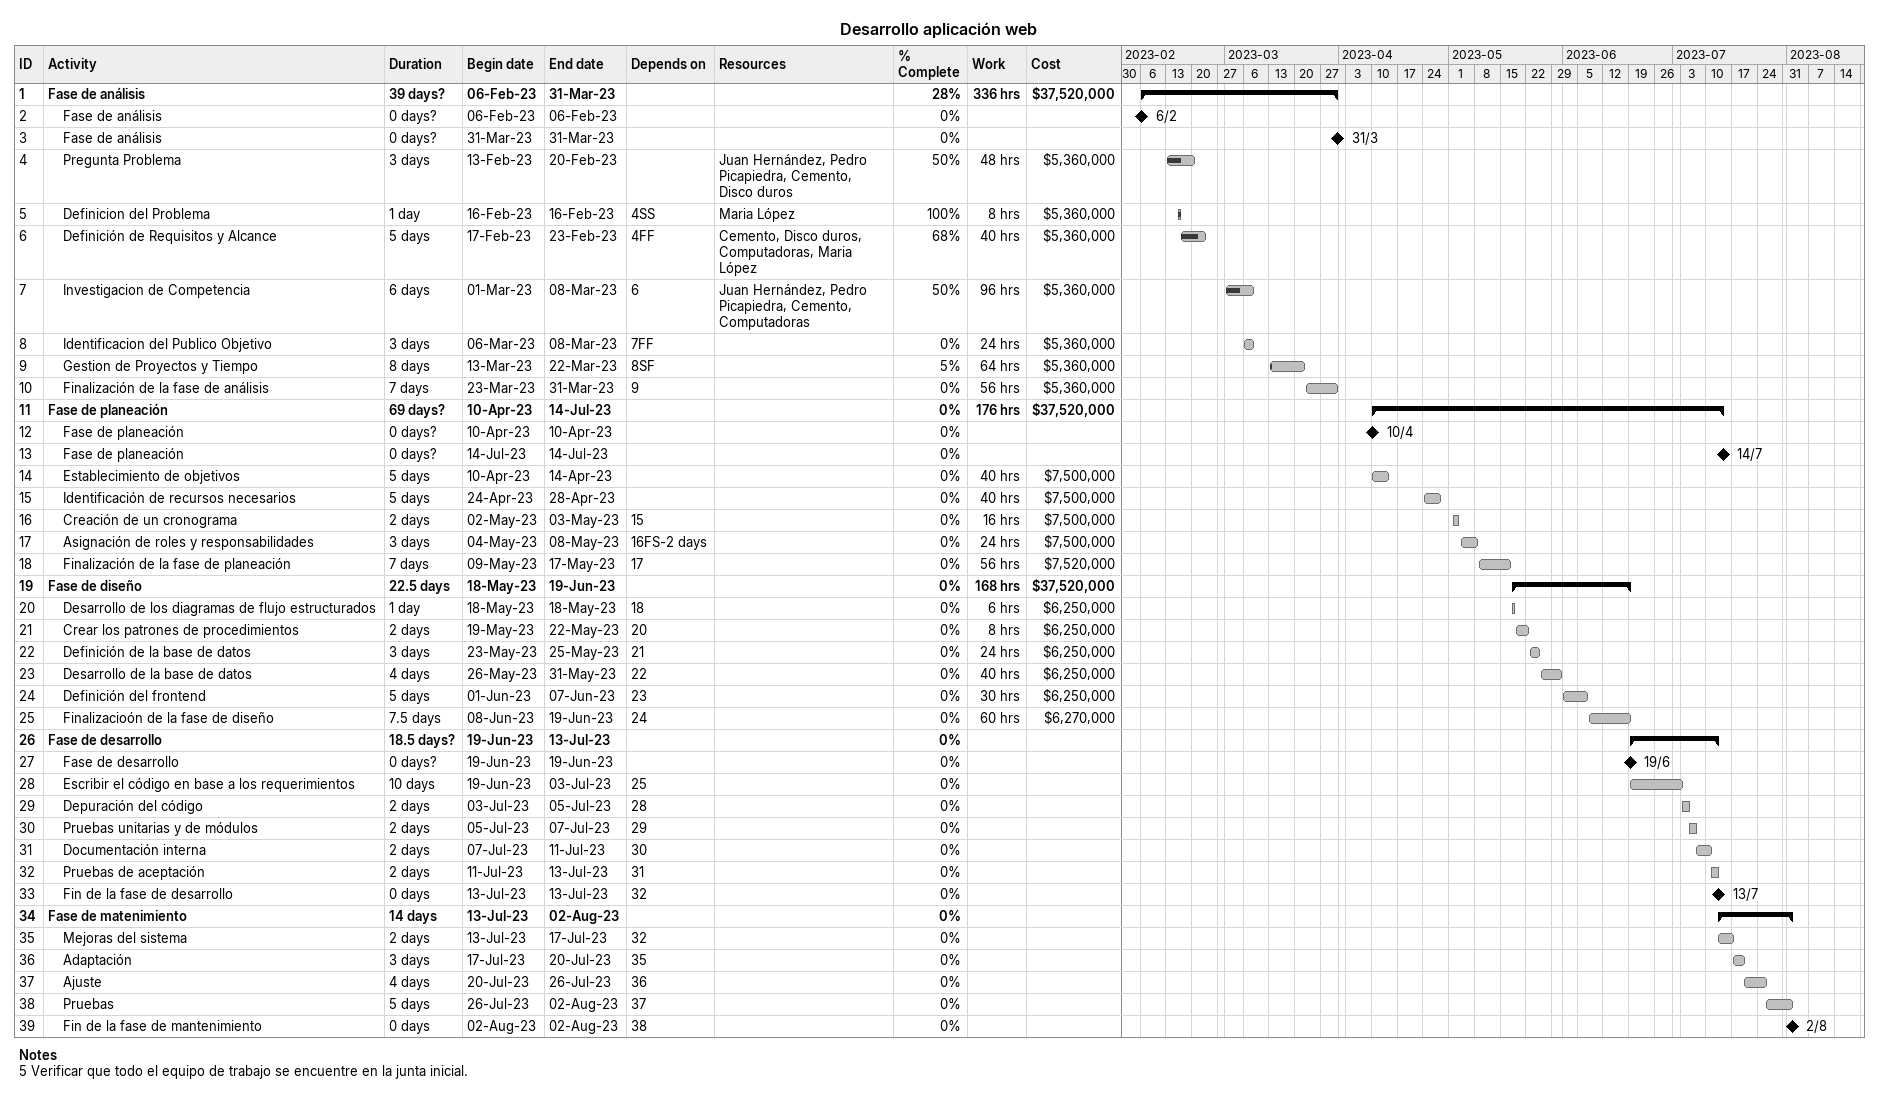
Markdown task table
Desarrollo aplicación web

| ID | Level | Task | Duration | Start | Finish | Predecessors | Resources | % complete | Work (h) | Cost ($) |
|---|---|---|---|---|---|---|---|---|---|---|
| 1 | 1 | **Fase de análisis** | 39d? | 2023-02-06 | 2023-03-31 |  |  | 28 | 336 | 37520000 |
| 2 | 2 | Fase de análisis | 0d? | 2023-02-06 | 2023-02-06 |  |  | 0 |  |  |
| 3 | 2 | Fase de análisis | 0d? | 2023-03-31 | 2023-03-31 |  |  | 0 |  |  |
| 4 | 2 | Pregunta Problema | 3d | 2023-02-13 | 2023-02-20 |  | Juan Hernández, Pedro Picapiedra, Cemento, Disco duros | 50 | 48 | 5360000 |
| 5 | 2 | Definicion del Problema | 1d | 2023-02-16 | 2023-02-16 | 4SS | Maria López | 100 | 8 | 5360000 |
| 6 | 2 | Definición de Requisitos y Alcance | 5d | 2023-02-17 | 2023-02-23 | 4FF | Cemento, Disco duros, Computadoras, Maria López | 68 | 40 | 5360000 |
| 7 | 2 | Investigacion de Competencia | 6d | 2023-03-01 | 2023-03-08 | 6 | Juan Hernández, Pedro Picapiedra, Cemento, Computadoras | 50 | 96 | 5360000 |
| 8 | 2 | Identificacion del Publico Objetivo | 3d | 2023-03-06 | 2023-03-08 | 7FF |  | 0 | 24 | 5360000 |
| 9 | 2 | Gestion de Proyectos y Tiempo | 8d | 2023-03-13 | 2023-03-22 | 8SF |  | 5 | 64 | 5360000 |
| 10 | 2 | Finalización de la fase de análisis | 7d | 2023-03-23 | 2023-03-31 | 9 |  | 0 | 56 | 5360000 |
| 11 | 1 | **Fase de planeación** | 69d? | 2023-04-10 | 2023-07-14 |  |  | 0 | 176 | 37520000 |
| 12 | 2 | Fase de planeación | 0d? | 2023-04-10 | 2023-04-10 |  |  | 0 |  |  |
| 13 | 2 | Fase de planeación | 0d? | 2023-07-14 | 2023-07-14 |  |  | 0 |  |  |
| 14 | 2 | Establecimiento de objetivos | 5d | 2023-04-10 | 2023-04-14 |  |  | 0 | 40 | 7500000 |
| 15 | 2 | Identificación de recursos necesarios | 5d | 2023-04-24 | 2023-04-28 |  |  | 0 | 40 | 7500000 |
| 16 | 2 | Creación de un cronograma | 2d | 2023-05-02 | 2023-05-03 | 15 |  | 0 | 16 | 7500000 |
| 17 | 2 | Asignación de roles y responsabilidades | 3d | 2023-05-04 | 2023-05-08 | 16FS-2d |  | 0 | 24 | 7500000 |
| 18 | 2 | Finalización de la fase de planeación | 7d | 2023-05-09 | 2023-05-17 | 17 |  | 0 | 56 | 7520000 |
| 19 | 1 | **Fase de diseño** | 22.5d | 2023-05-18 | 2023-06-19 |  |  | 0 | 168 | 37520000 |
| 20 | 2 | Desarrollo de los diagramas de flujo estructurados | 1d | 2023-05-18 | 2023-05-18 | 18 |  | 0 | 6 | 6250000 |
| 21 | 2 | Crear los patrones de procedimientos | 2d | 2023-05-19 | 2023-05-22 | 20 |  | 0 | 8 | 6250000 |
| 22 | 2 | Definición de la base de datos | 3d | 2023-05-23 | 2023-05-25 | 21 |  | 0 | 24 | 6250000 |
| 23 | 2 | Desarrollo de la base de datos | 4d | 2023-05-26 | 2023-05-31 | 22 |  | 0 | 40 | 6250000 |
| 24 | 2 | Definición del frontend | 5d | 2023-06-01 | 2023-06-07 | 23 |  | 0 | 30 | 6250000 |
| 25 | 2 | Finalizacioón de la fase de diseño | 7.5d | 2023-06-08 | 2023-06-19 | 24 |  | 0 | 60 | 6270000 |
| 26 | 1 | **Fase de desarrollo** | 18.5d? | 2023-06-19 | 2023-07-13 |  |  | 0 |  |  |
| 27 | 2 | Fase de desarrollo | 0d? | 2023-06-19 | 2023-06-19 |  |  | 0 |  |  |
| 28 | 2 | Escribir el código en base a los requerimientos | 10d | 2023-06-19 | 2023-07-03 | 25 |  | 0 |  |  |
| 29 | 2 | Depuración del código | 2d | 2023-07-03 | 2023-07-05 | 28 |  | 0 |  |  |
| 30 | 2 | Pruebas unitarias y de módulos | 2d | 2023-07-05 | 2023-07-07 | 29 |  | 0 |  |  |
| 31 | 2 | Documentación interna | 2d | 2023-07-07 | 2023-07-11 | 30 |  | 0 |  |  |
| 32 | 2 | Pruebas de aceptación | 2d | 2023-07-11 | 2023-07-13 | 31 |  | 0 |  |  |
| 33 | 2 | Fin de la fase de desarrollo | 0d | 2023-07-13 | 2023-07-13 | 32 |  | 0 |  |  |
| 34 | 1 | **Fase de matenimiento** | 14d | 2023-07-13 | 2023-08-02 |  |  | 0 |  |  |
| 35 | 2 | Mejoras del sistema | 2d | 2023-07-13 | 2023-07-17 | 32 |  | 0 |  |  |
| 36 | 2 | Adaptación | 3d | 2023-07-17 | 2023-07-20 | 35 |  | 0 |  |  |
| 37 | 2 | Ajuste | 4d | 2023-07-20 | 2023-07-26 | 36 |  | 0 |  |  |
| 38 | 2 | Pruebas | 5d | 2023-07-26 | 2023-08-02 | 37 |  | 0 |  |  |
| 39 | 2 | Fin de la fase de mantenimiento | 0d | 2023-08-02 | 2023-08-02 | 38 |  | 0 |  |  |

Notes
- 5: Verificar que todo el equipo de trabajo se encuentre en la junta inicial.
